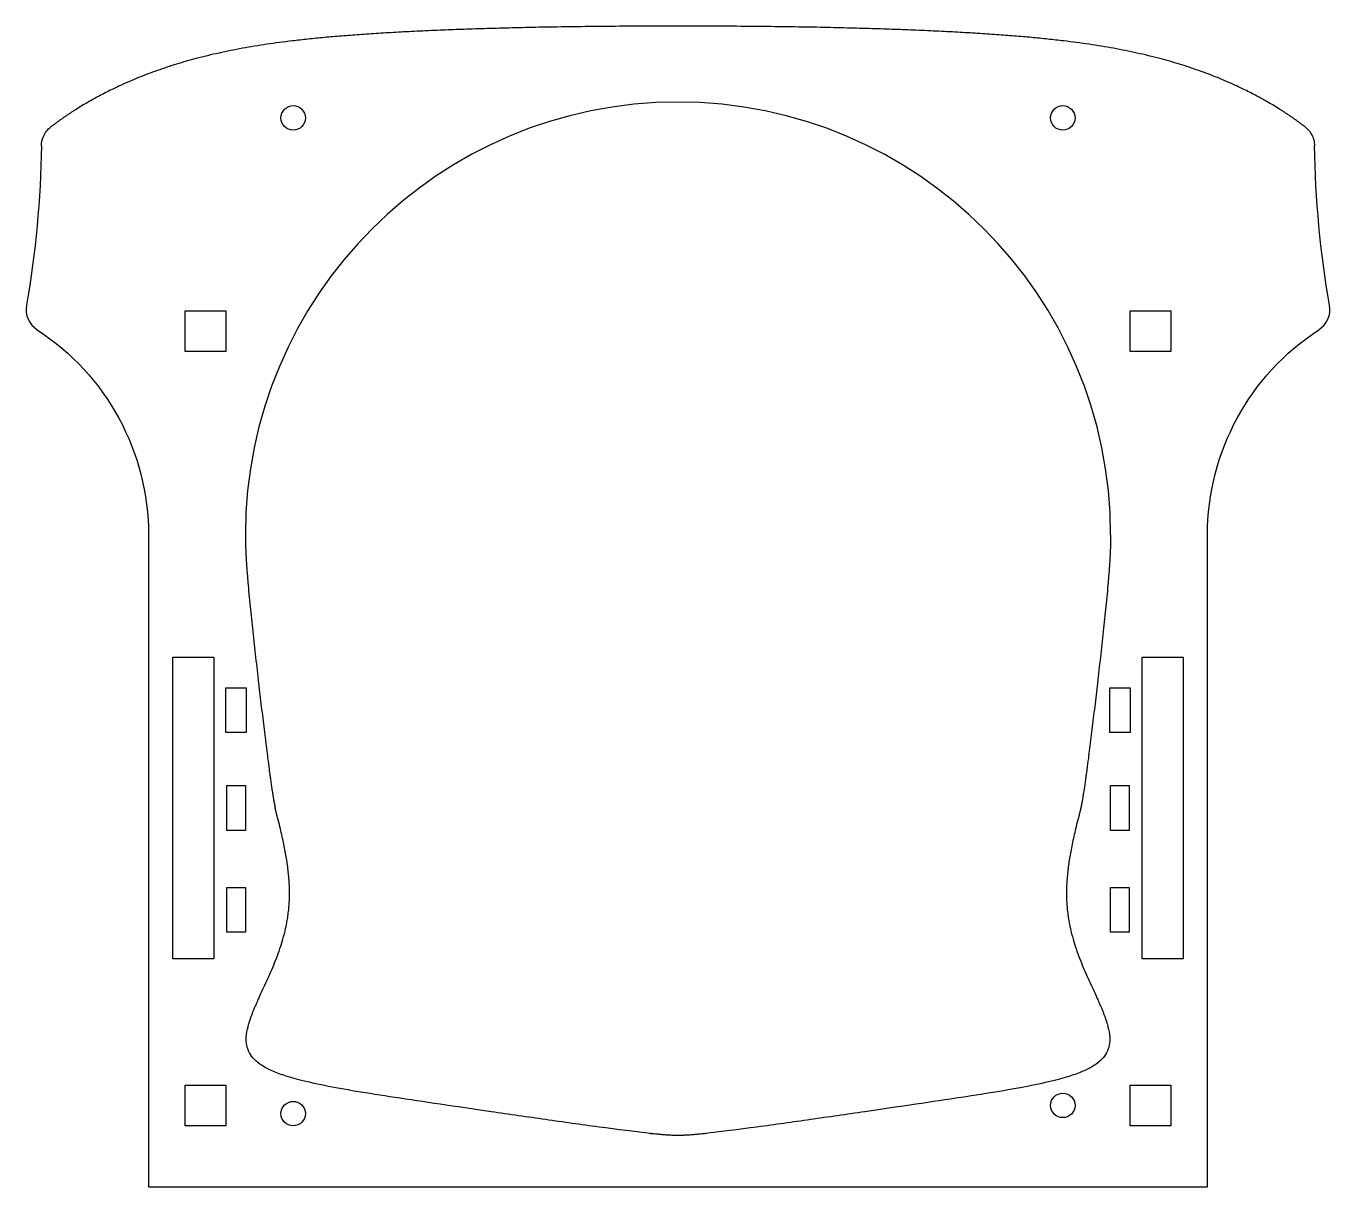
# Model space of a CAD drawing. Header units: millimetres. Extents: x -100 to 60, y 0 to 142.
import ezdxf

# ---------------------------------------------------------------- set-up
doc = ezdxf.new("R2010")
doc.units = ezdxf.units.MM

msp = doc.modelspace()

# ---------------------------------------------------------------- linework, layer by layer
msp.add_lwpolyline([(-98.14, 127.74, -0.039466), (-99.98, 108.19, 0.300533), (-98.66, 105.16, -0.253985), (-85, 80), (-85, 0), (45, 0), (45, 80, -0.253985), (58.66, 105.16, 0.300533), (59.98, 108.19, -0.039466), (58.14, 127.74)], format="xyb")
for points in [[(-75.5, 107.5), (-75.5, 102.5), (-80.5, 102.5), (-80.5, 107.5)], [(35.5, 102.5), (35.5, 107.5), (40.5, 107.5), (40.5, 102.5)], [(-77, 65), (-77, 28), (-82, 28), (-82, 65)], [(42, 65), (42, 28), (37, 28), (37, 65)], [(-75.5, 55.75), (-75.5, 61.25), (-73, 61.25), (-73, 55.75)], [(35.5, 61.25), (35.5, 55.75), (33, 55.75), (33, 61.25)], [(-75.4, 43.75), (-75.4, 49.25), (-73.1, 49.25), (-73.1, 43.75)], [(35.4, 49.25), (35.4, 43.75), (33.1, 43.75), (33.1, 49.25)], [(-75.4, 31.25), (-75.4, 36.75), (-73.1, 36.75), (-73.1, 31.25)], [(35.4, 36.75), (35.4, 31.25), (33.1, 31.25), (33.1, 36.75)], [(-75.5, 12.5), (-75.5, 7.5), (-80.5, 7.5), (-80.5, 12.5)], [(35.5, 7.5), (35.5, 12.5), (40.5, 12.5), (40.5, 7.5)]]:
    msp.add_lwpolyline(points, close=True)
for centre in [(-67.24, 131.17), (27.24, 131.17), (27.24, 10), (-67.24, 8.99)]:
    msp.add_circle(centre, 1.5)
msp.add_arc((-20, 80), 53.11, 0, 180)
for points, degree, knots in [([(-20, 142.43), (-35.99, 142.43), (-54.54, 141.84), (-70.33, 140.9), (-83.99, 137.76), (-92.61, 133.27), (-96.36, 130.54), (-96.98, 130.07)], 4, [-8, -8, -8, -8, -8, -7, -6, -5, -4.793261, -4.793261, -4.793261, -4.793261, -4.793261]), ([(56.98, 130.07), (56.36, 130.54), (52.61, 133.27), (43.99, 137.76), (30.33, 140.9), (14.54, 141.84), (-4.01, 142.43), (-20, 142.43)], 4, [-4.206739, -4.206739, -4.206739, -4.206739, -4.206739, -4, -3, -2, -1, -1, -1, -1, -1]), ([(-98.14, 127.74), (-98.14, 128.13), (-98.05, 128.51), (-97.8, 129.11), (-97.67, 129.33), (-97.36, 129.73), (-97.18, 129.91), (-96.98, 130.07)], 3, [0, 0, 0, 0, 0.1171933, 0.1171933, 0.1934999, 0.1934999, 0.2698065, 0.2698065, 0.2698065, 0.2698065]), ([(56.98, 130.07), (57.29, 129.83), (57.55, 129.53), (57.87, 128.97), (57.97, 128.74), (58.1, 128.25), (58.14, 127.99), (58.14, 127.74)], 3, [0, 0, 0, 0, 0.1171933, 0.1171933, 0.1934999, 0.1934999, 0.2698065, 0.2698065, 0.2698065, 0.2698065]), ([(-20, 6.3), (-23.72, 6.3), (-51.36, 10.68), (-73.11, 12.78), (-75.18, 18.69), (-66.68, 30.31), (-67.4, 38.56), (-69.24, 45.66), (-69.46, 46.5)], 4, [-6, -6, -6, -6, -6, -5, -4, -3, -2, -1.872071, -1.872071, -1.872071, -1.872071, -1.872071]), ([(29.46, 46.5), (29.24, 45.66), (27.4, 38.56), (26.68, 30.31), (35.18, 18.69), (33.11, 12.78), (11.36, 10.68), (-16.28, 6.3), (-20, 6.3)], 4, [-5.127929, -5.127929, -5.127929, -5.127929, -5.127929, -5, -4, -3, -2, -1, -1, -1, -1, -1])]:
    msp.add_open_spline(points, degree=degree, knots=knots)
for points in [[(-73.11, 80), (-73.11, 73.53), (-71.39, 62.43), (-70.54, 52.12), (-69.46, 46.5)], [(33.11, 80), (33.11, 73.53), (31.39, 62.43), (30.54, 52.12), (29.46, 46.5)]]:
    msp.add_open_spline(points, degree=4)

doc.saveas('drawing.dxf')
